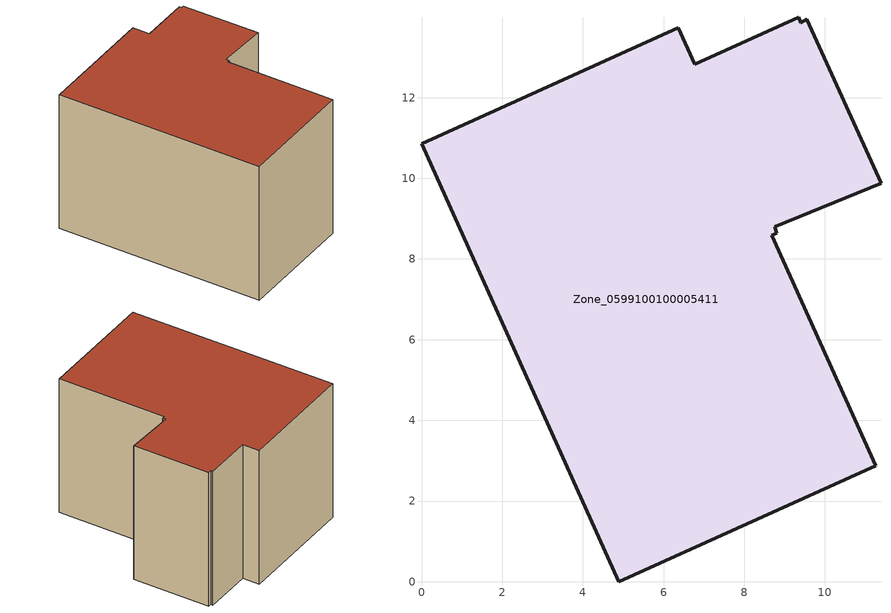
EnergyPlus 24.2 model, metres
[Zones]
Zone_0599100100005411
 floor ground (C_G): 11.39,9.88 8.75,8.8 8.81,8.64 8.68,8.59 11.26,2.87 4.88,0 0,10.85 6.37,13.73 6.78,12.83 9.35,13.99 9.39,13.86 9.55,13.94 z0
 wall outside (C_F): 9.39,13.86 9.35,13.99 6.78,12.83 6.37,13.73 0,10.85 4.88,0 11.26,2.87 8.68,8.59 8.81,8.64 8.75,8.8 11.39,9.88 9.55,13.94 9.39,13.86 z0:8.18
 roof outside (C_R): 8.75,8.8 11.39,9.88 9.55,13.94 9.39,13.86 9.35,13.99 6.78,12.83 6.37,13.73 0,10.85 4.88,0 11.26,2.87 8.68,8.59 8.81,8.64 z8.18
[BUILDING]
Pand.0599100100005411: North Axis=0; Terrain=City; Loads Convergence Tolerance Value=0.04; Temperature Convergence Tolerance Value=0.4; Solar Distribution=FullExterior; Maximum Number of Warmup Days=25; Minimum Number of Warmup Days=1
[Site:Location]
Rotterdam.The.Hague.AP_ZH_NLD Design_Conditions: Latitude=51.96; Longitude=4.45; Time Zone=1; Elevation=-4.5
[SITE:GROUNDTEMPERATURE:BUILDINGSURFACE]
18, 18, 18, 18, 18, 18, 18, 18, 18, 18, 18, 18
[MATERIAL] Thermal Absorptance=0.9; Solar Absorptance=0.7; Visible Absorptance=0.7
Name | Roughness | Thickness | Conductivity | Density | Specific Heat
G.D.2006-2014 | MediumSmooth | 0.15 | 0.06 | 540 | 1210
F.D.2006-2014 | Rough | 0.3 | 0.12 | 1920 | 840
R.D.2006-2014 | MediumRough | 0.2 | 0.08 | 1500 | 1000
[CONSTRUCTION]
C_G: G.D.2006-2014
C_F: F.D.2006-2014
C_R: R.D.2006-2014
[ZONE]
Zone_0599100100005411: Type=1; Multiplier=1; Ceiling Height=Autocalculate; Volume=Autocalculate; Floor Area=autocalculate; Part of Total Floor Area=Yes
[ZONEINFILTRATION:DESIGNFLOWRATE]
Infil_Zone_0599100100005411: Zone or ZoneList or Space or SpaceList=Zone_0599100100005411; Schedule=AlwaysOn; Design Flow Rate Calculation Method=Flow/Area; Flow Rate per Floor Area=0.0021; Constant Term Coefficient=1; Temperature Term Coefficient=0; Velocity Term Coefficient=0; Velocity Squared Term Coefficient=0
[HVACTEMPLATE:ZONE:IDEALLOADSAIRSYSTEM]
Zone_0599100100005411: Maximum Heating Supply Air Temperature=50; Minimum Cooling Supply Air Temperature=13; Maximum Heating Supply Air Humidity Ratio=0.0156; Minimum Cooling Supply Air Humidity Ratio=0.0077; Heating Limit=NoLimit; Cooling Limit=NoLimit; Dehumidification Control Type=ConstantSensibleHeatRatio; Cooling Sensible Heat Ratio=0.7; Dehumidification Setpoint=60; Humidification Control Type=None; Humidification Setpoint=30; Outdoor Air Method=None; Outdoor Air Flow Rate per Person=0.00944; Outdoor Air Flow Rate per Zone Floor Area=0; Outdoor Air Flow Rate per Zone=0; Demand Controlled Ventilation Type=None; Outdoor Air Economizer Type=NoEconomizer; Heat Recovery Type=None; Sensible Heat Recovery Effectiveness=0.7; Latent Heat Recovery Effectiveness=0.65
[ZONECONTROL:THERMOSTAT]
ThermostatControl_Zone_0599100100005411: Zone or ZoneList=Zone_0599100100005411; Control Type Schedule=DualSetpointControlType; Control 1=Thermostat_Zone_0599100100005411; Temperature Difference Between Cutout And Setpoint=0
[THERMOSTATSETPOINT:DUALSETPOINT]
Thermostat_Zone_0599100100005411: Heating Setpoint Temperature Schedule=HeatingSetpoint_Zone_0599100100005411; Cooling Setpoint Temperature Schedule=CoolingSetpoint_Zone_0599100100005411
[SCHEDULE:COMPACT]
HeatingSetpoint_Zone_0599100100005411: Through: 12/31, For: AllDays, Until: 24:00, 21
CoolingSetpoint_Zone_0599100100005411: Through: 12/31, For: AllDays, Until: 24:00, 24
DualSetpointControlType: Through: 12/31, For: AllDays, Until: 24:00, 4
AlwaysOn: Through: 12/31, For: AllDays, Until: 24:00, 1
